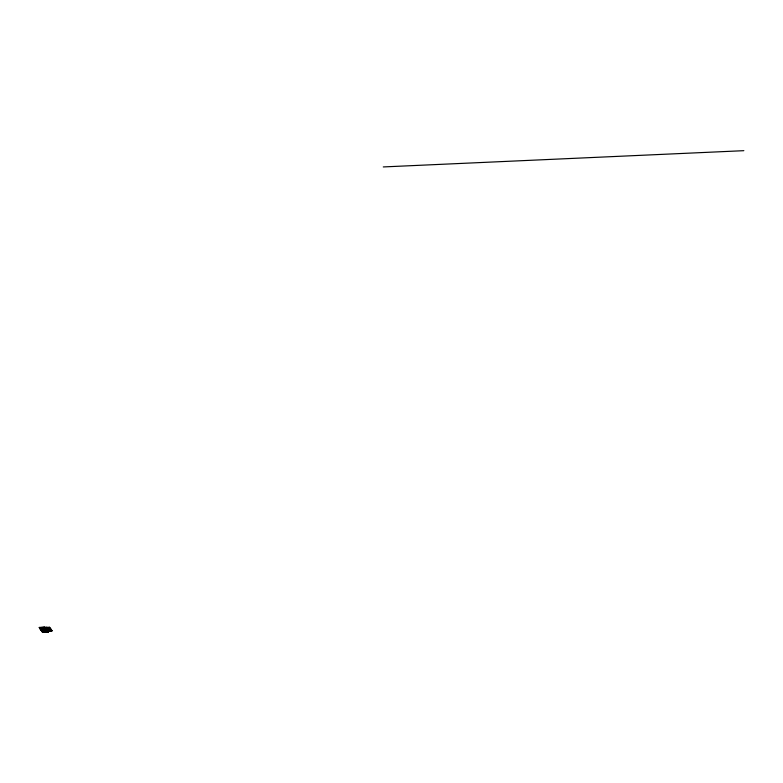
<?xml version="1.0" encoding="UTF-8"?>
<svg xmlns="http://www.w3.org/2000/svg" width="783" height="783" viewBox="0 0 783 783"><rect width="100%" height="100%" fill="white"/><g stroke="black" fill="none" stroke-linecap="round" stroke-linejoin="round"><path stroke-width="1.17" d="M42.311 628.426L43.212 628.318L42.39 627.486L39.414 627.623L42.507 632.047L44.073 632.018L43.417 631.078L46.119 631.01L42.576 628.866L44.269 629.454L43.476 629.003M46.53 630.09L46.305 629.669M43.016 628.269L42.399 627.486L43.613 627.437L44.151 628.201L42.908 628.22L44.337 628.22M49.564 630.56L48.252 630.295M44.553 628.798L45.884 628.808L44.876 627.369L43.623 627.437L44.592 628.837L45.894 628.818L46.422 629.581L44.856 629.649L45.894 631.039M383.279 166.936L743.85 150.679M48.037 631.92L42.517 632.028L39.453 627.643L44.885 627.349M51.306 630.462L51.835 630.628L51.052 629.493L49.769 629.512L50.915 630.648M51.805 630.599L50.2 628.269L47.518 628.132L49.172 630.481L50.406 630.452L49.231 628.749L50.513 628.729L49.231 628.749L49.779 629.571M44.866 631.029L43.349 628.866L45.737 629.15L44.846 629.17L43.603 627.457M40.931 628.132L40.52 627.594L41.988 628.064M44.034 629.336L43.408 628.886M40.52 627.565L41.362 628.778L40.256 628.798L42.086 628.788M40.236 628.798L41.362 628.778L40.148 628.641M39.453 627.643L40.285 627.8M39.933 627.809L41.235 627.702L40.422 627.76M45.062 627.672L44.347 627.692L45.414 628.172M41.519 627.849L41.714 628.103M48.693 631.255L45.903 627.418L49.75 628.739M43.075 628.436L41.548 628.416L42.351 629.512L43.779 629.493L41.783 628.739L42.889 629.532M44.269 628.328L44.005 627.819M45.668 628.534L44.866 628.318L45.502 628.309M46.177 628.328L48.017 628.113M50.21 628.25L48.791 628.083M48.252 628.113L48.908 629.131L48.517 628.573M46.911 628.778L47.704 629.395M50.014 628.906L50.709 629.317L49.662 629.336M47.9 629.013L47.567 628.162M42.37 629.326L43.055 629.297M49.505 629.18L50.415 629.17M45.805 629.522L45.277 628.847M46.97 629.454L48.477 629.454L48.879 630.511M46.686 630.55L47.225 630.726L43.946 629.483M44.044 629.816L44.934 630.579M44.709 629.806L44.876 630.295M51.14 629.698L49.877 629.18M43.877 629.62L46.04 629.581L45.512 628.827M48.977 629.767L49.163 630.354M46.765 630.1L45.062 628.847M49.858 630.002L50.063 630.276M51.326 629.923L50.611 629.933L51.11 630.491M44.66 630.628L47.097 630.579M41.665 630.804L43.574 630.814L42.615 629.454M48.243 629.052L47 627.418L45.952 627.437L48.223 630.687L49.623 630.618M50.445 630.667L51.893 630.648M45.571 630.589L46.138 630.56M48.575 631.255L49.094 631.088M48.233 632.008L42.448 632.116L39.15 627.408L44.934 627.3L48.252 632.194M43.31 632.233L43.868 632.312M44.543 630.579L45.796 630.55M44.073 632.018L43.408 631.069L46.08 630.99L43.828 631.029L42.722 629.512L40.765 629.552L42.351 629.522M42.116 628.847L43.858 631.029L42.752 629.434M49.769 630.08L51.502 630.609M44.817 627.398L43.76 627.447M49.055 630.677L48.526 630.716M49.045 630.198L49.427 630.765M42.801 628.876L43.241 629.493L42.488 628.426L41.607 628.446L43.182 628.583L42.37 627.506M42.067 628.083L41.665 627.516L42.282 628.602M50.014 628.749L50.748 629.708M49.711 628.69L50.415 629.483M50.954 630.667L51.492 630.638M50.67 630.472L49.838 629.875L50.474 630.667M49.955 629.816L50.787 630.941L49.446 630.922L48.507 629.796M48.233 628.583L48.81 629.131M49.006 629.777L49.75 630.961M48.644 629.708L49.505 630.922M48.037 629.865L48.438 630.54M47.626 632.047L47.186 632.057M45.473 630.031L46.04 630.648M45.042 629.581L46.177 631.127M43.271 628.857L45.541 631.989M42.752 628.857L43.222 629.522M48.409 629.395L47.342 629.424L48.389 629.346M47.655 628.328L46.589 628.357L47.646 628.318M49.544 627.261L45.463 627.34L48.076 631.069L52.158 630.99L49.544 627.261M45.757 630.188L45.228 630.178L45.747 630.188M43.603 630.795L41.656 630.834L43.603 630.785"/></g></svg>
